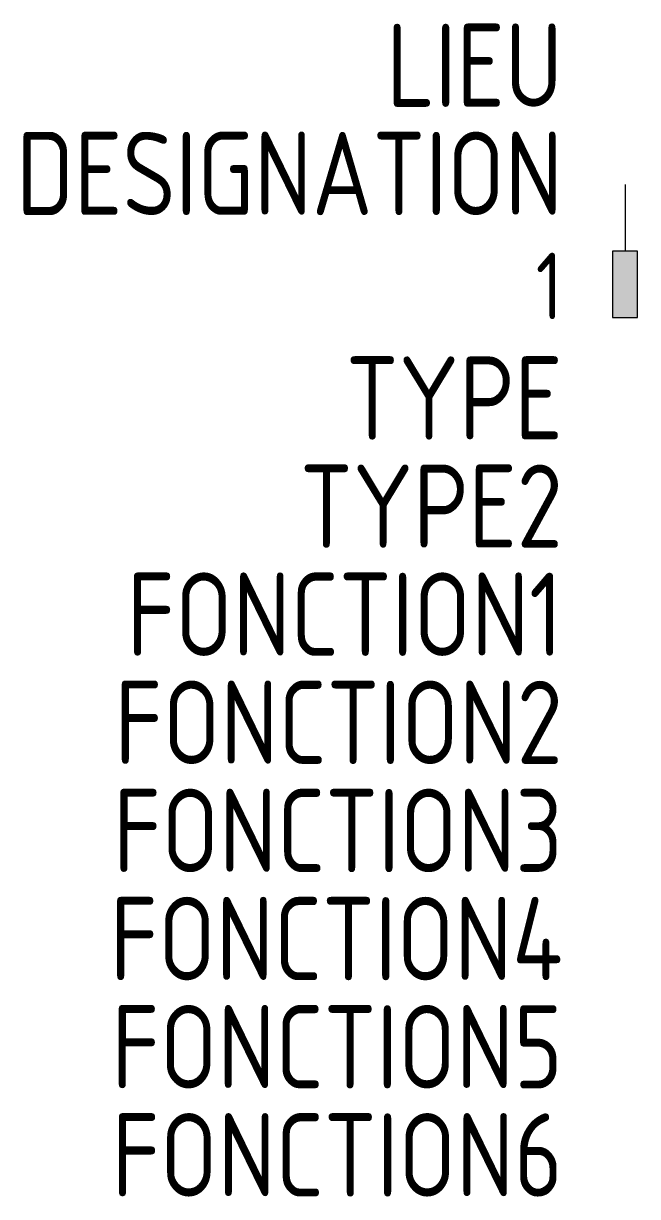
# Model space of a CAD drawing. Header units: millimetres. Extents: x -18.1 to 0.4, y -30.4 to 4.8.
import ezdxf
from ezdxf.enums import TextEntityAlignment as Align

# ---------------------------------------------------------------- set-up
doc = ezdxf.new("R2010")
doc.units = ezdxf.units.MM
for name, color, linetype in [('SYMB_FIL', 3, 'Continuous'), ('SYMB_FIL_FIN', 1, 'Continuous'), ('SYMB_TXT_CONTACT', 2, 'Continuous'), ('SYMB_TXT_NOM', 3, 'Continuous')]:
    doc.layers.add(name, color=color, linetype=linetype)
doc.styles.add('NET2_5', font='isocp.shx', dxfattribs={"width": 0.9, "height": 2.5})
doc.styles.add('NET_2', font='isocp.shx', dxfattribs={"width": 0.9, "height": 2})

msp = doc.modelspace()

# ---------------------------------------------------------------- hatches: boundary and pattern name
at = {"layer": 'SYMB_FIL_FIN'}
msp.add_hatch(color=256, dxfattribs=at).paths.add_polyline_path([(-0.375, -4), (0.375, -4), (0.375, -2), (-0.375, -2)])

# ---------------------------------------------------------------- linework, layer by layer
at = {"layer": 'SYMB_FIL'}
msp.add_line((0, 0), (0, -2), dxfattribs=at)
at = {"layer": 'SYMB_FIL_FIN'}
msp.add_lwpolyline([(-0.375, -4), (0.375, -4), (0.375, -2), (-0.375, -2)], close=True, dxfattribs=at)

# ---------------------------------------------------------------- texts
at = {"layer": 'SYMB_TXT_CONTACT', "style": 'NET_2', "width": 0.9, "flags": 8}
msp.add_attdef('1', text='', height=2, dxfattribs=at).set_placement((-1.875, -3.048), align=Align.MIDDLE_RIGHT)
at = {"layer": 'SYMB_TXT_NOM', "style": 'NET2_5', "width": 0.9, "flags": 8}
for tag, text, p in [('LIEU', '', (-1.875, 2.334)), ('DESIGNATION', 'X?', (-1.875, -0.916)), ('TYPE', '', (-1.875, -7.666)), ('TYPE2', '', (-1.875, -10.916)), ('FONCTION1', '', (-1.875, -14.166)), ('FONCTION2', '', (-1.875, -17.416)), ('FONCTION3', '', (-1.875, -20.666)), ('FONCTION4', '', (-1.875, -23.916)), ('FONCTION5', '', (-1.875, -27.166)), ('FONCTION6', '', (-1.875, -30.416))]:
    msp.add_attdef(tag, text=text, height=2.5, dxfattribs=at).set_placement(p, align=Align.RIGHT)

doc.saveas('drawing.dxf')
